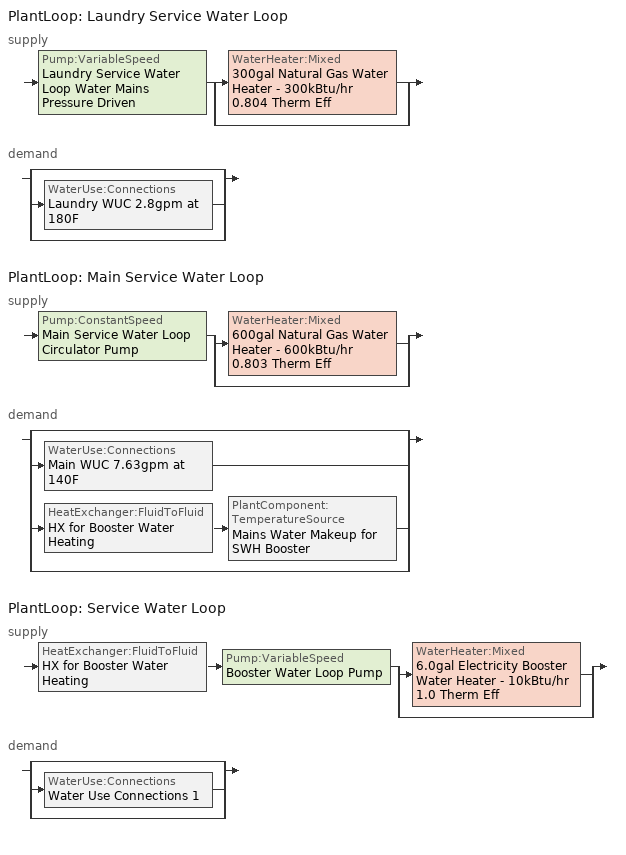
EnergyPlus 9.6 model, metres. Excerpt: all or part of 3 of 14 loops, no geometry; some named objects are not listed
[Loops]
PlantLoop 'Laundry Service Water Loop'
 supply: Pump:VariableSpeed 'Laundry Service Water Loop Water Mains Pressure Driven' > split
  | WaterHeater:Mixed '300gal Natural Gas Water Heater - 300kBtu/hr 0.804 Therm Eff'
  | bypass
 demand: split
  | bypass
  | WaterUse:Connections 'Laundry WUC 2.8gpm at 180F'
  | bypass
PlantLoop 'Main Service Water Loop'
 supply: Pump:ConstantSpeed 'Main Service Water Loop Circulator Pump' > split
  | WaterHeater:Mixed '600gal Natural Gas Water Heater - 600kBtu/hr 0.803 Therm Eff'
  | bypass
 demand: split
  | bypass
  | WaterUse:Connections 'Main WUC 7.63gpm at 140F'
  | HeatExchanger:FluidToFluid 'HX for Booster Water Heating' > PlantComponent:TemperatureSource 'Mains Water Makeup for SWH Booster'
  | bypass
PlantLoop 'Service Water Loop'
 supply: HeatExchanger:FluidToFluid 'HX for Booster Water Heating' > Pump:VariableSpeed 'Booster Water Loop Pump' > split
  | WaterHeater:Mixed '6.0gal Electricity Booster Water Heater - 10kBtu/hr 1.0 Therm Eff'
  | bypass
 demand: split
  | bypass
  | WaterUse:Connections 'Water Use Connections 1'
  | bypass
[SetpointManager:Scheduled] Control Variable=Temperature
Name | Schedule | Setpoint Node or NodeList
Service hot water setpoint manager 1 | Service Water Loop Temp - 180F | Laundry Service Water Loop Supply Outlet Node
Service hot water setpoint manager | Service Water Loop Temp - 140F | Main Service Water Loop Supply Outlet Node
Hot water booster setpoint manager | Service Water Booster Temp - 180.00000000000006F | Service Water Loop Supply Outlet Node
[PlantLoop] Fluid Type=Water; Maximum Loop Flow Rate {m3/s}=Autosize; Minimum Loop Flow Rate {m3/s}=0; Plant Loop Volume {m3}=Autocalculate; Load Distribution Scheme=Optimal; Plant Loop Demand Calculation Scheme=SingleSetpoint
Name | Plant Equipment Operation Scheme | Maximum Loop Temperature {C} | Minimum Loop Temperature {C}
Laundry Service Water Loop | Laundry Service Water Loop Operation Schemes | 60 | 10
Main Service Water Loop | Main Service Water Loop Operation Schemes | 60 | 10
Service Water Loop | Service Water Loop Operation Schemes | 100 | 0
[Sizing:Plant] Loop Type=Heating; Loop Design Temperature Difference {deltaC}=5; Sizing Option=NonCoincident; Zone Timesteps in Averaging Window=1; Coincident Sizing Factor Mode=None
Name | Design Loop Exit Temperature {C}
Laundry Service Water Loop; Service Water Loop | 82.2222
Main Service Water Loop | 60
[Pump:ConstantSpeed]
Main Service Water Loop Circulator Pump: Design Flow Rate {m3/s}=Autosize; Design Pump Head {Pa}=29891; Design Power Consumption {W}=Autosize; Motor Efficiency=0.855; Fraction of Motor Inefficiencies to Fluid Stream=0; Pump Control Type=Intermittent; Design Power Sizing Method=PowerPerFlowPerPressure; Design Electric Power per Unit Flow Rate {W/(m3/s)}=348701.1; Design Shaft Power per Unit Flow Rate per Unit Head {W-s/m3-Pa}=1.28205
[Pump:VariableSpeed] Design Maximum Flow Rate {m3/s}=Autosize; Fraction of Motor Inefficiencies to Fluid Stream=0; Coefficient 1 of the Part Load Performance Curve=0; Coefficient 2 of the Part Load Performance Curve=3.2485; Coefficient 3 of the Part Load Performance Curve=-4.7443; Coefficient 4 of the Part Load Performance Curve=2.5294; Design Minimum Flow Rate {m3/s}=0; Pump Control Type=Intermittent; Skin Loss Radiative Fraction=0.5; Design Power Sizing Method=PowerPerFlowPerPressure; Design Electric Power per Unit Flow Rate {W/(m3/s)}=348701.1; Design Shaft Power per Unit Flow Rate per Unit Head {W/((m3/s)-Pa)}=1.28205; Design Minimum Flow Rate Fraction=0
Name | Design Pump Head {Pa} | Design Power Consumption {W} | Motor Efficiency
Laundry Service Water Loop Water Mains Pressure Driven | 0.001 | Autosize | 0.855
Booster Water Loop Pump | 0 | 0 | 1
[PlantEquipmentOperationSchemes] Control Scheme Object Type 1=PlantEquipmentOperation:HeatingLoad; Control Scheme Schedule Name 1=Always On Discrete
Name | Control Scheme Name 1
Laundry Service Water Loop Operation Schemes | Laundry Service Water Loop Heating Operation Scheme
Main Service Water Loop Operation Schemes | Main Service Water Loop Heating Operation Scheme
Service Water Loop Operation Schemes | Service Water Loop Heating Operation Scheme
[PlantEquipmentList]
Laundry Service Water Loop Heating Equipment List: WaterHeater:Mixed, 300gal Natural Gas Water Heater - 300kBtu/hr 0.804 Therm Eff
Main Service Water Loop Heating Equipment List: WaterHeater:Mixed, 600gal Natural Gas Water Heater - 600kBtu/hr 0.803 Therm Eff
Service Water Loop Heating Equipment List: HeatExchanger:FluidToFluid, HX for Booster Water Heating, WaterHeater:Mixed, 6.0gal Electricity Booster Water Heater - 10kBtu/hr 1.0 Therm Eff
[PlantEquipmentOperation:HeatingLoad] Load Range Lower Limit 1 {W}=0; Load Range Upper Limit 1 {W}=1000000000
Name | Range Equipment List Name 1
Laundry Service Water Loop Heating Operation Scheme | Laundry Service Water Loop Heating Equipment List
Main Service Water Loop Heating Operation Scheme | Main Service Water Loop Heating Equipment List
Service Water Loop Heating Operation Scheme | Service Water Loop Heating Equipment List
[WaterHeater:Mixed] Deadband Temperature Difference {deltaC}=2; Heater Control Type=Cycle; Heater Ignition Minimum Flow Rate {m3/s}=0; Heater Ignition Delay {s}=0; Off Cycle Parasitic Heat Fraction to Tank=0; On Cycle Parasitic Heat Fraction to Tank=0; Ambient Temperature Indicator=Zone; Off Cycle Loss Fraction to Zone=1; On Cycle Loss Fraction to Zone=1; Use Side Effectiveness=1; Source Side Effectiveness=1; Use Side Design Flow Rate {m3/s}=Autosize; Source Side Design Flow Rate {m3/s}=Autosize; Indirect Water Heating Recovery Time {hr}=1.5; Source Side Flow Control Mode=IndirectHeatPrimarySetpoint
Name | Tank Volume {m3} | Setpoint Temperature Schedule | Maximum Temperature Limit {C} | Heater Maximum Capacity {W} | Heater Fuel Type | Heater Thermal Efficiency | Off Cycle Parasitic Fuel Consumption Rate {W} | Off Cycle Parasitic Fuel Type | On Cycle Parasitic Fuel Consumption Rate {W} | On Cycle Parasitic Fuel Type | Ambient Temperature Zone | Off Cycle Loss Coefficient to Ambient Temperature {W/K} | On Cycle Loss Coefficient to Ambient Temperature {W/K}
300gal Natural Gas Water Heater - 300kBtu/hr 0.804 Therm Eff | 1.13562 | Service Water Loop Temp - 180F | 82.2222 | 87921.3 | NaturalGas | 0.803984 | 0 | NaturalGas | 0 | NaturalGas | Basement ZN | 11.2595 | 11.2595
600gal Natural Gas Water Heater - 600kBtu/hr 0.803 Therm Eff | 2.27125 | Service Water Loop Temp - 140F | 60 | 175843 | NaturalGas | 0.802763 | 20036.8 | NaturalGas | 20036.8 | NaturalGas | Basement ZN | 15.6173 | 15.6173
6.0gal Electricity Booster Water Heater - 10kBtu/hr 1.0 Therm Eff | 0.0227125 | Service Water Booster Temp - 180.00000000000006F | 82.2222 | 2999.88 | Electricity | 1 | 0 | Electricity | 0 | Electricity | Kitchen_Flr_5 ZN | 1.05486 | 1.05486
[WaterHeater:Sizing] Design Mode=PeakDraw; Time Storage Can Meet Peak Draw {hr}=0.538503; Time for Tank Recovery {hr}=0; Nominal Tank Volume for Autosizing Plant Connections {m3}=1
300gal Natural Gas Water Heater - 300kBtu/hr 0.804 Therm Eff; 600gal Natural Gas Water Heater - 600kBtu/hr 0.803 Therm Eff; 6.0gal Electricity Booster Water Heater - 10kBtu/hr 1.0 Therm Eff
[WaterUse:Connections] Drain Water Heat Exchanger Type=None; Drain Water Heat Exchanger Destination=Plant
Name | Water Use Equipment Name 1
Laundry WUC 2.8gpm at 180F | Laundry Service Water Use 2.8gpm at 180F
Main WUC 7.63gpm at 140F | Main Service Water Use 7.63gpm at 140F
Water Use Connections 1 | Booster Water Fixture - 0.58 gpm at 180F
[WaterUse:Equipment]
Name | Peak Flow Rate {m3/s} | Flow Rate Fraction Schedule | Target Temperature Schedule | Sensible Fraction Schedule | Latent Fraction Schedule
Laundry Service Water Use 2.8gpm at 180F | 0.000176653 | Hospital LAUNDRY_SWH_SCH | Mixed Water At Faucet Temp - 180F 1 | Fraction Sensible - 0.2 | Fraction Latent - 0.05
Main Service Water Use 7.63gpm at 140F | 0.000481378 | Hospital BLDG_SWH_SCH | Mixed Water At Faucet Temp - 140F | Fraction Sensible - 0.2 | Fraction Latent - 0.05
Booster Water Fixture - 0.58 gpm at 180F | 3.65923e-05 | Hospital BLDG_SWH_SCH | Mixed Water At Faucet Temp - 180F
[HeatExchanger:FluidToFluid]
HX for Booster Water Heating: Loop Demand Side Design Flow Rate {m3/s}=Autosize; Loop Supply Side Design Flow Rate {m3/s}=Autosize; Heat Exchange Model Type=Ideal; Heat Exchanger U-Factor Times Area Value {W/K}=Autosize; Control Type=UncontrolledOn; Minimum Temperature Difference to Activate Heat Exchanger {deltaC}=0.01; Heat Transfer Metering End Use Type=LoopToLoop; Component Override Cooling Control Temperature Mode=Loop; Sizing Factor=1; Operation Minimum Temperature Limit {C}=0; Operation Maximum Temperature Limit {C}=100
[PlantComponent:TemperatureSource]
Mains Water Makeup for SWH Booster: Design Volume Flow Rate {m3/s}=Autosize; Temperature Specification Type=Scheduled; Source Temperature {C}=8; Source Temperature Schedule=Mains Water Temperature
[Schedule:Day:Interval]
Fraction Latent - 0.05 Default: No, 24:00, 0.05
Fraction Sensible - 0.2 Default: No, 24:00, 0.2
Hospital BLDG_SWH_SCH Default: No, 08:00, 0, 16:00, 0.01, 24:00, 0
Hospital BLDG_SWH_SCH SmrDsn|Wkdy Day; Hospital BLDG_SWH_SCH Summer Design Day: No, 07:00, 0, 08:00, 0.17, 09:00, 0.58, 10:00, 0.66, 11:00, 0.78, 12:00, 0.82, 13:00, 0.71, 14:00, 0.82, 15:00, 0.78, 16:00, 0.74, 17:00, 0.63, 18:00, 0.41, 21:00, 0.18, 22:00, 0.1, 24:00, 0
Hospital BLDG_SWH_SCH Winter Design Day; Hospital BLDG_SWH_SCH WntrDsn|Sat Day: No, 07:00, 0, 08:00, 0.01, 09:00, 0.2, 10:00, 0.28, 12:00, 0.3, 14:00, 0.24, 17:00, 0.23, 19:00, 0.1, 24:00, 0
Hospital LAUNDRY_SWH_SCH Default; Hospital LAUNDRY_SWH_SCH Summer Design Day; Hospital LAUNDRY_SWH_SCH Winter Design Day: No, 08:00, 0, 15:00, 1, 24:00, 0
Mixed Water At Faucet Temp - 140F Default; Service Water Loop Temp - 140F Default: No, 24:00, 60
Mixed Water At Faucet Temp - 180F Default; Mixed Water At Faucet Temp - 180F Default 1; Service Water Booster Temp - 180.00000000000006F Default; Service Water Loop Temp - 180F Default: No, 24:00, 82.2222
[Schedule:Week:Daily]
Fraction Latent - 0.05 Week Rule - Jan1-Dec31: Fraction Latent - 0.05 Default, Fraction Latent - 0.05 Default, Fraction Latent - 0.05 Default, Fraction Latent - 0.05 Default, Fraction Latent - 0.05 Default, Fraction Latent - 0.05 Default, Fraction Latent - 0.05 Default, Fraction Latent - 0.05 Default, Fraction Latent - 0.05 Default, Fraction Latent - 0.05 Default, Fraction Latent - 0.05 Default, Fraction Latent - 0.05 Default
Fraction Sensible - 0.2 Week Rule - Jan1-Dec31: Fraction Sensible - 0.2 Default, Fraction Sensible - 0.2 Default, Fraction Sensible - 0.2 Default, Fraction Sensible - 0.2 Default, Fraction Sensible - 0.2 Default, Fraction Sensible - 0.2 Default, Fraction Sensible - 0.2 Default, Fraction Sensible - 0.2 Default, Fraction Sensible - 0.2 Default, Fraction Sensible - 0.2 Default, Fraction Sensible - 0.2 Default, Fraction Sensible - 0.2 Default
Hospital BLDG_SWH_SCH Week Rule - Jan1-Dec31: Hospital BLDG_SWH_SCH Default, Hospital BLDG_SWH_SCH SmrDsn|Wkdy Day, Hospital BLDG_SWH_SCH SmrDsn|Wkdy Day, Hospital BLDG_SWH_SCH SmrDsn|Wkdy Day, Hospital BLDG_SWH_SCH SmrDsn|Wkdy Day, Hospital BLDG_SWH_SCH SmrDsn|Wkdy Day, Hospital BLDG_SWH_SCH WntrDsn|Sat Day, Hospital BLDG_SWH_SCH Default, Hospital BLDG_SWH_SCH Summer Design Day, Hospital BLDG_SWH_SCH Winter Design Day, Hospital BLDG_SWH_SCH Default, Hospital BLDG_SWH_SCH Default
Hospital LAUNDRY_SWH_SCH Week Rule - Jan1-Dec31: Hospital LAUNDRY_SWH_SCH Default, Hospital LAUNDRY_SWH_SCH Default, Hospital LAUNDRY_SWH_SCH Default, Hospital LAUNDRY_SWH_SCH Default, Hospital LAUNDRY_SWH_SCH Default, Hospital LAUNDRY_SWH_SCH Default, Hospital LAUNDRY_SWH_SCH Default, Hospital LAUNDRY_SWH_SCH Default, Hospital LAUNDRY_SWH_SCH Summer Design Day, Hospital LAUNDRY_SWH_SCH Winter Design Day, Hospital LAUNDRY_SWH_SCH Default, Hospital LAUNDRY_SWH_SCH Default
Mixed Water At Faucet Temp - 140F Week Rule - Jan1-Dec31: Mixed Water At Faucet Temp - 140F Default, Mixed Water At Faucet Temp - 140F Default, Mixed Water At Faucet Temp - 140F Default, Mixed Water At Faucet Temp - 140F Default, Mixed Water At Faucet Temp - 140F Default, Mixed Water At Faucet Temp - 140F Default, Mixed Water At Faucet Temp - 140F Default, Mixed Water At Faucet Temp - 140F Default, Mixed Water At Faucet Temp - 140F Default, Mixed Water At Faucet Temp - 140F Default, Mixed Water At Faucet Temp - 140F Default, Mixed Water At Faucet Temp - 140F Default
Mixed Water At Faucet Temp - 180F Week Rule - Jan1-Dec31: Mixed Water At Faucet Temp - 180F Default, Mixed Water At Faucet Temp - 180F Default, Mixed Water At Faucet Temp - 180F Default, Mixed Water At Faucet Temp - 180F Default, Mixed Water At Faucet Temp - 180F Default, Mixed Water At Faucet Temp - 180F Default, Mixed Water At Faucet Temp - 180F Default, Mixed Water At Faucet Temp - 180F Default, Mixed Water At Faucet Temp - 180F Default, Mixed Water At Faucet Temp - 180F Default, Mixed Water At Faucet Temp - 180F Default, Mixed Water At Faucet Temp - 180F Default
Mixed Water At Faucet Temp - 180F 1 Week Rule - Jan1-Dec31: Mixed Water At Faucet Temp - 180F Default 1, Mixed Water At Faucet Temp - 180F Default 1, Mixed Water At Faucet Temp - 180F Default 1, Mixed Water At Faucet Temp - 180F Default 1, Mixed Water At Faucet Temp - 180F Default 1, Mixed Water At Faucet Temp - 180F Default 1, Mixed Water At Faucet Temp - 180F Default 1, Mixed Water At Faucet Temp - 180F Default 1, Mixed Water At Faucet Temp - 180F Default 1, Mixed Water At Faucet Temp - 180F Default 1, Mixed Water At Faucet Temp - 180F Default 1, Mixed Water At Faucet Temp - 180F Default 1
Service Water Booster Temp - 180.00000000000006F Week Rule - Jan1-Dec31: Service Water Booster Temp - 180.00000000000006F Default, Service Water Booster Temp - 180.00000000000006F Default, Service Water Booster Temp - 180.00000000000006F Default, Service Water Booster Temp - 180.00000000000006F Default, Service Water Booster Temp - 180.00000000000006F Default, Service Water Booster Temp - 180.00000000000006F Default, Service Water Booster Temp - 180.00000000000006F Default, Service Water Booster Temp - 180.00000000000006F Default, Service Water Booster Temp - 180.00000000000006F Default, Service Water Booster Temp - 180.00000000000006F Default, Service Water Booster Temp - 180.00000000000006F Default, Service Water Booster Temp - 180.00000000000006F Default
Service Water Loop Temp - 140F Week Rule - Jan1-Dec31: Service Water Loop Temp - 140F Default, Service Water Loop Temp - 140F Default, Service Water Loop Temp - 140F Default, Service Water Loop Temp - 140F Default, Service Water Loop Temp - 140F Default, Service Water Loop Temp - 140F Default, Service Water Loop Temp - 140F Default, Service Water Loop Temp - 140F Default, Service Water Loop Temp - 140F Default, Service Water Loop Temp - 140F Default, Service Water Loop Temp - 140F Default, Service Water Loop Temp - 140F Default
Service Water Loop Temp - 180F Week Rule - Jan1-Dec31: Service Water Loop Temp - 180F Default, Service Water Loop Temp - 180F Default, Service Water Loop Temp - 180F Default, Service Water Loop Temp - 180F Default, Service Water Loop Temp - 180F Default, Service Water Loop Temp - 180F Default, Service Water Loop Temp - 180F Default, Service Water Loop Temp - 180F Default, Service Water Loop Temp - 180F Default, Service Water Loop Temp - 180F Default, Service Water Loop Temp - 180F Default, Service Water Loop Temp - 180F Default
[Schedule:Year]
Fraction Latent - 0.05: Fraction Latent - 0.05 Week Rule - Jan1-Dec31, 1, 1, 12, 31
Fraction Sensible - 0.2: Fraction Sensible - 0.2 Week Rule - Jan1-Dec31, 1, 1, 12, 31
Hospital BLDG_SWH_SCH: Hospital BLDG_SWH_SCH Week Rule - Jan1-Dec31, 1, 1, 12, 31
Hospital LAUNDRY_SWH_SCH: Hospital LAUNDRY_SWH_SCH Week Rule - Jan1-Dec31, 1, 1, 12, 31
Mixed Water At Faucet Temp - 140F: Mixed Water At Faucet Temp - 140F Week Rule - Jan1-Dec31, 1, 1, 12, 31
Mixed Water At Faucet Temp - 180F: Mixed Water At Faucet Temp - 180F Week Rule - Jan1-Dec31, 1, 1, 12, 31
Mixed Water At Faucet Temp - 180F 1: Mixed Water At Faucet Temp - 180F 1 Week Rule - Jan1-Dec31, 1, 1, 12, 31
Service Water Booster Temp - 180.00000000000006F: Service Water Booster Temp - 180.00000000000006F Week Rule - Jan1-Dec31, 1, 1, 12, 31
Service Water Loop Temp - 140F: Service Water Loop Temp - 140F Week Rule - Jan1-Dec31, 1, 1, 12, 31
Service Water Loop Temp - 180F: Service Water Loop Temp - 180F Week Rule - Jan1-Dec31, 1, 1, 12, 31
[Schedule:Constant]
Name | Hourly Value
Always On Discrete | 1
Mains Water Temperature | 10
